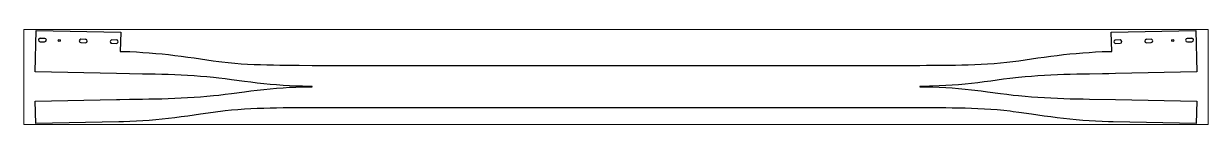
# Paper-space layout 'Layout1' of a CAD drawing. Header units: millimetres. Extents: x 0 to 257, y 87 to 108.
# The model-space entities are those that its viewports show. They can reach past a viewport. Long polylines and large blocks are cut down to what shows.
import ezdxf

# ---------------------------------------------------------------- set-up
doc = ezdxf.new("R2010")
doc.units = ezdxf.units.MM
doc.header["$LTSCALE"] = 25
doc.layers.add('3_Pezzi', color=7, linetype='Continuous')
doc.layers.add('5_Bulloni', color=7, linetype='Continuous')

msp = doc.modelspace()

# ---------------------------------------------------------------- linework, layer by layer
at = {"layer": '3_Pezzi', "color": 3, "linetype": 'Continuous'}
for p, q in [((0, 16.3), (2.8, 146.2)), ((2.8, 146.2), (267.9, 140.5)), ((267.9, 140.5), (266.6, 80.4)), ((3373.9, 140.5), (3639, 146.2)), ((3375.2, 80.4), (3373.9, 140.5)), ((3639, 146.2), (3641.8, 16.3)), ((266.6, 80.4), (276.7, 80.2)), ((276.7, 80.2), (296.9, 79.5)), ((296.9, 79.5), (317.1, 78.5)), ((317.1, 78.5), (337.3, 77.3)), ((337.3, 77.3), (357.4, 75.9)), ((357.4, 75.9), (377.6, 74.2)), ((3264.2, 74.2), (3284.3, 75.9)), ((3284.3, 75.9), (3304.5, 77.3)), ((3304.5, 77.3), (3324.7, 78.5)), ((3324.7, 78.5), (3344.9, 79.5)), ((3344.9, 79.5), (3365.1, 80.2)), ((3365.1, 80.2), (3375.2, 80.4)), ((377.6, 74.2), (397.7, 72.3)), ((397.7, 72.3), (417.8, 70.1)), ((417.8, 70.1), (437.9, 67.8)), ((437.9, 67.8), (457.9, 65.3)), ((457.9, 65.3), (477.9, 62.6)), ((477.9, 62.6), (497.9, 59.8)), ((497.9, 59.8), (517.9, 56.9)), ((517.9, 56.9), (557.9, 51.1)), ((557.9, 51.1), (575.1, 48.9)), ((575.1, 48.9), (585.1, 47.6)), ((585.1, 47.6), (605.1, 45.3)), ((605.1, 45.3), (625.3, 43.4)), ((625.3, 43.4), (645.4, 41.8)), ((645.4, 41.8), (665.6, 40.5)), ((665.6, 40.5), (686.1, 39.5)), ((686.1, 39.5), (706.3, 38.8)), ((706.3, 38.8), (726.4, 38.1)), ((726.4, 38.1), (746.6, 37.7)), ((746.6, 37.7), (766.8, 37.3)), ((766.8, 37.3), (787, 37)), ((2864.8, 37.1), (2885, 37.5)), ((2885, 37.5), (2905.2, 37.9)), ((2905.2, 37.9), (2925.4, 38.4)), ((2925.4, 38.4), (2945.6, 39.1)), ((2945.6, 39.1), (2966, 40)), ((2966, 40), (2986.2, 41.1)), ((2986.2, 41.1), (3006.4, 42.5)), ((3006.4, 42.5), (3026.6, 44.3)), ((3026.6, 44.3), (3046.7, 46.4)), ((3046.7, 46.4), (3083.9, 51.1)), ((3083.9, 51.1), (3123.8, 56.9)), ((3123.8, 56.9), (3143.8, 59.8)), ((3143.8, 59.8), (3163.8, 62.6)), ((3163.8, 62.6), (3183.9, 65.3)), ((3183.9, 65.3), (3203.9, 67.8)), ((3203.9, 67.8), (3224, 70.1)), ((3224, 70.1), (3244.1, 72.3)), ((3244.1, 72.3), (3264.2, 74.2)), ((255, 10.7), (0, 16.3)), ((335.8, 9.3), (255, 10.7)), ((356.1, 8.9), (335.8, 9.3)), ((376.3, 8.5), (356.1, 8.9)), ((396.5, 8), (376.3, 8.5)), ((416.8, 7.4), (396.5, 8)), ((437, 6.7), (416.8, 7.4)), ((457.3, 5.8), (437, 6.7)), ((477.6, 4.7), (457.3, 5.8)), ((497.8, 3.5), (477.6, 4.7)), ((518, 2), (497.8, 3.5)), ((538.2, 0.3), (518, 2)), ((558.3, -1.7), (538.2, 0.3)), ((787, 37), (807.2, 36.8)), ((807.2, 36.8), (827.4, 36.7)), ((827.4, 36.7), (867.8, 36.5)), ((867.8, 36.5), (2773.9, 36.5)), ((2773.9, 36.5), (2794.1, 36.6)), ((2794.1, 36.6), (2804.2, 36.6)), ((2804.2, 36.6), (2824.4, 36.7)), ((2824.4, 36.7), (2844.6, 36.9)), ((2844.6, 36.9), (2864.8, 37.1)), ((3103.6, 0.3), (3083.5, -1.7)), ((3123.8, 2), (3103.6, 0.3)), ((3144, 3.5), (3123.8, 2)), ((3164.2, 4.7), (3144, 3.5)), ((3184.5, 5.8), (3164.2, 4.7)), ((3204.8, 6.7), (3184.5, 5.8)), ((3225, 7.4), (3204.8, 6.7)), ((3245.3, 8), (3225, 7.4)), ((3265.5, 8.5), (3245.3, 8)), ((3285.7, 8.9), (3265.5, 8.5)), ((3305.9, 9.3), (3285.7, 8.9)), ((3346.4, 10), (3305.9, 9.3)), ((3366.6, 10.3), (3346.4, 10)), ((3386.8, 10.7), (3366.6, 10.3)), ((3641.8, 16.3), (3386.8, 10.7)), ((575.5, -3.5), (558.3, -1.7)), ((595.5, -5.9), (575.5, -3.5)), ((615.6, -8.4), (595.5, -5.9)), ((655.9, -14), (615.6, -8.4)), ((676, -16.6), (655.9, -14)), ((696.2, -19.1), (676, -16.6)), ((716.3, -21.3), (696.2, -19.1)), ((736.5, -23.3), (716.3, -21.3)), ((716.3, -38.7), (736.5, -36.7)), ((756.7, -25), (736.5, -23.3)), ((736.5, -36.7), (756.7, -35)), ((776.9, -26.5), (756.7, -25)), ((756.7, -35), (776.9, -33.5)), ((797, -27.6), (776.9, -26.5)), ((776.9, -33.5), (797, -32.4)), ((817.3, -28.5), (797, -27.6)), ((797, -32.4), (817.3, -31.5)), ((827.4, -28.8), (817.3, -28.5)), ((817.3, -31.5), (827.4, -31.2)), ((837.5, -29.1), (827.4, -28.8)), ((827.4, -31.2), (837.5, -30.9)), ((847.6, -29.3), (837.5, -29.1)), ((837.5, -30.9), (847.6, -30.7)), ((857.7, -29.4), (847.6, -29.3)), ((847.6, -30.7), (857.7, -30.6)), ((867.8, -29.4), (857.7, -29.4)), ((857.7, -30.6), (867.8, -30.6)), ((867.8, -30.6), (867.8, -29.4)), ((2784, -29.4), (2773.9, -29.4)), ((2773.9, -29.4), (2773.9, -30.6)), ((2773.9, -30.6), (2784, -30.6)), ((2794.1, -29.3), (2784, -29.4)), ((2784, -30.6), (2794.1, -30.7)), ((2804.2, -29.1), (2794.1, -29.3)), ((2794.1, -30.7), (2804.2, -30.9)), ((2814.3, -28.8), (2804.2, -29.1)), ((2804.2, -30.9), (2814.3, -31.2)), ((2834.5, -28.1), (2814.3, -28.8)), ((2814.3, -31.2), (2834.6, -31.9)), ((2854.7, -27.1), (2834.5, -28.1)), ((2834.6, -31.9), (2854.8, -32.9)), ((2875, -25.8), (2854.7, -27.1)), ((2854.8, -32.9), (2875, -34.2)), ((2895.2, -24.2), (2875, -25.8)), ((2875, -34.2), (2895.2, -35.8)), ((2915.4, -22.3), (2895.2, -24.2)), ((2895.2, -35.8), (2915.4, -37.7)), ((2935.5, -20.2), (2915.4, -22.3)), ((2955.7, -17.9), (2935.5, -20.2)), ((2975.8, -15.3), (2955.7, -17.9)), ((2996, -12.6), (2975.8, -15.3)), ((3016.1, -9.8), (2996, -12.6)), ((3036.2, -7.1), (3016.1, -9.8)), ((3056.3, -4.7), (3036.2, -7.1)), ((3083.5, -1.7), (3056.3, -4.7)), ((0, -76.3), (255, -70.7)), ((255, -70.7), (265.1, -70.5)), ((265.1, -70.5), (295.4, -70)), ((295.4, -70), (335.8, -69.3)), ((335.8, -69.3), (356.1, -68.9)), ((356.1, -68.9), (376.3, -68.5)), ((376.3, -68.5), (396.5, -68)), ((396.5, -68), (416.8, -67.4)), ((416.8, -67.4), (437, -66.7)), ((437, -66.7), (457.3, -65.8)), ((457.3, -65.8), (477.6, -64.7)), ((477.6, -64.7), (497.8, -63.5)), ((497.8, -63.5), (518, -62)), ((518, -62), (538.2, -60.3)), ((538.2, -60.3), (558.3, -58.3)), ((558.3, -58.3), (575.5, -56.5)), ((575.5, -56.5), (595.5, -54.1)), ((595.5, -54.1), (615.6, -51.6)), ((615.6, -51.6), (655.9, -46)), ((655.9, -46), (676, -43.4)), ((676, -43.4), (696.2, -40.9)), ((696.2, -40.9), (716.3, -38.7)), ((2915.4, -37.7), (2935.5, -39.8)), ((2935.5, -39.8), (2965.8, -43.4)), ((2965.8, -43.4), (2985.9, -46)), ((2985.9, -46), (3026.1, -51.6)), ((3026.1, -51.6), (3046.2, -54.1)), ((3046.2, -54.1), (3066.3, -56.5)), ((3066.3, -56.5), (3083.5, -58.3)), ((3083.5, -58.3), (3103.6, -60.3)), ((3103.6, -60.3), (3123.8, -62)), ((3123.8, -62), (3144, -63.5)), ((3144, -63.5), (3164.2, -64.7)), ((3164.2, -64.7), (3184.5, -65.8)), ((3184.5, -65.8), (3204.8, -66.7)), ((3204.8, -66.7), (3225, -67.4)), ((3225, -67.4), (3245.3, -68)), ((3245.3, -68), (3265.5, -68.5)), ((3265.5, -68.5), (3285.7, -68.9)), ((3285.7, -68.9), (3305.9, -69.3)), ((3305.9, -69.3), (3386.8, -70.7)), ((3386.8, -70.7), (3641.8, -76.3)), ((1.5, -146.2), (0, -76.3)), ((557.9, -111.1), (517.9, -116.9)), ((595.1, -106.4), (557.9, -111.1)), ((615.2, -104.3), (595.1, -106.4)), ((635.4, -102.5), (615.2, -104.3)), ((655.5, -101.1), (635.4, -102.5)), ((675.9, -100), (655.5, -101.1)), ((696.2, -99.1), (675.9, -100)), ((716.4, -98.4), (696.2, -99.1)), ((736.5, -97.9), (716.4, -98.4)), ((756.7, -97.5), (736.5, -97.9)), ((776.9, -97.1), (756.7, -97.5)), ((797.1, -96.9), (776.9, -97.1)), ((817.3, -96.7), (797.1, -96.9)), ((837.6, -96.6), (817.3, -96.7)), ((857.8, -96.6), (837.6, -96.6)), ((867.8, -96.5), (857.8, -96.6)), ((2773.9, -96.5), (867.8, -96.5)), ((2814.3, -96.7), (2773.9, -96.5)), ((2834.5, -96.8), (2814.3, -96.7)), ((2854.7, -97), (2834.5, -96.8)), ((2874.9, -97.3), (2854.7, -97)), ((2895.1, -97.7), (2874.9, -97.3)), ((2915.3, -98.1), (2895.1, -97.7)), ((2935.5, -98.8), (2915.3, -98.1)), ((2955.7, -99.5), (2935.5, -98.8)), ((2976.1, -100.5), (2955.7, -99.5)), ((2996.3, -101.8), (2976.1, -100.5)), ((3016.5, -103.4), (2996.3, -101.8)), ((3036.6, -105.3), (3016.5, -103.4)), ((3056.7, -107.6), (3036.6, -105.3)), ((3066.7, -108.9), (3056.7, -107.6)), ((3083.9, -111.1), (3066.7, -108.9)), ((3123.8, -116.9), (3083.9, -111.1)), ((3641.8, -76.3), (3640.3, -146.2)), ((261.9, -140.6), (1.5, -146.2)), ((276.7, -140.2), (261.9, -140.6)), ((296.9, -139.5), (276.7, -140.2)), ((317.1, -138.5), (296.9, -139.5)), ((337.3, -137.3), (317.1, -138.5)), ((357.4, -135.9), (337.3, -137.3)), ((377.6, -134.2), (357.4, -135.9)), ((397.7, -132.3), (377.6, -134.2)), ((417.8, -130.1), (397.7, -132.3)), ((437.9, -127.8), (417.8, -130.1)), ((457.9, -125.3), (437.9, -127.8)), ((477.9, -122.6), (457.9, -125.3)), ((497.9, -119.8), (477.9, -122.6)), ((517.9, -116.9), (497.9, -119.8)), ((3143.8, -119.8), (3123.8, -116.9)), ((3163.8, -122.6), (3143.8, -119.8)), ((3183.9, -125.3), (3163.8, -122.6)), ((3203.9, -127.8), (3183.9, -125.3)), ((3224, -130.1), (3203.9, -127.8)), ((3244.1, -132.3), (3224, -130.1)), ((3264.2, -134.2), (3244.1, -132.3)), ((3284.3, -135.9), (3264.2, -134.2)), ((3304.5, -137.3), (3284.3, -135.9)), ((3324.7, -138.5), (3304.5, -137.3)), ((3344.9, -139.5), (3324.7, -138.5)), ((3365.1, -140.2), (3344.9, -139.5)), ((3379.8, -140.6), (3365.1, -140.2)), ((3640.3, -146.2), (3379.8, -140.6))]:
    msp.add_line(p, q, dxfattribs=at)
at = {"layer": '5_Bulloni', "color": 4, "linetype": 'Continuous'}
for p, q in [((29.5, 120.9), (15, 121.2)), ((157.6, 118.1), (143.1, 118.4)), ((254.6, 116), (240.1, 116.3)), ((3401.7, 116.3), (3387.2, 116)), ((3498.6, 118.4), (3484.1, 118.1)), ((3626.7, 121.2), (3612.3, 120.9)), ((14.8, 110.7), (29.3, 110.4)), ((142.9, 107.9), (157.4, 107.6)), ((239.9, 105.8), (254.4, 105.5)), ((3387.4, 105.5), (3401.9, 105.8)), ((3484.4, 107.6), (3498.9, 107.9)), ((3612.5, 110.4), (3627, 110.7))]:
    msp.add_line(p, q, dxfattribs=at)
at = {"layer": '5_Bulloni', "color": 2, "linetype": 'Continuous'}
for centre in [(75.2, 114.7), (3566.6, 114.7)]:
    msp.add_circle(centre, 3.25, dxfattribs=at)
at = {"layer": '5_Bulloni', "color": 4, "linetype": 'Continuous'}
for centre, start, end in [((14.9, 116), 88.7563, 268.7563), ((29.4, 115.7), 268.7563, 88.7562), ((143, 113.2), 88.7563, 268.7563), ((157.5, 112.9), 268.7563, 88.7563), ((240, 111.1), 88.7561, 268.7561), ((254.5, 110.8), 268.7561, 88.7563), ((3387.3, 110.7), 91.2417, 271.2444), ((3401.8, 111.1), 271.2417, 91.2417), ((3484.2, 112.9), 91.2417, 271.2417), ((3498.7, 113.2), 271.2417, 91.2444), ((3612.4, 115.6), 91.2417, 271.2417), ((3626.9, 116), 271.2417, 91.2417)]:
    msp.add_arc(centre, 5.25, start, end, dxfattribs=at)

psp = doc.layouts.get("Layout1")

# ---------------------------------------------------------------- viewports
at = {"layer": '0'}
psp.add_viewport(center=(128.5, 97.5), size=(257, 20.63929), view_center_point=(1820.89, 0), view_height=298.31514, dxfattribs=at)

doc.saveas('drawing.dxf')
